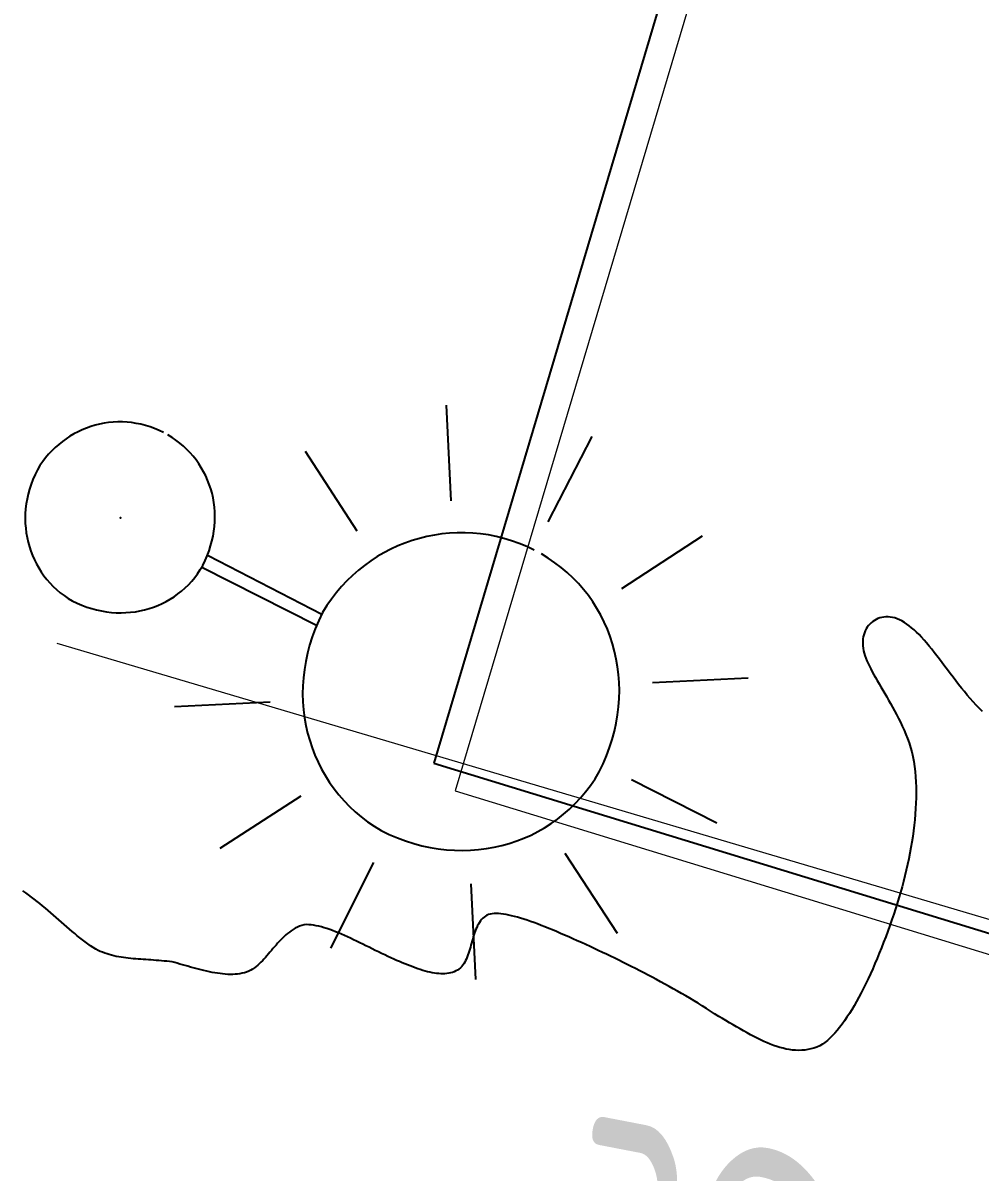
# Model space of a CAD drawing. Header units: metres. Extents: x 3 to 509016, y 4 to 6969473.
# Drawn here: x 507939.446 to 507941.036, y 6967147.107 to 6967149.015 of the extents above; entities that cross this region are included whole.
import ezdxf

# ---------------------------------------------------------------- set-up
doc = ezdxf.new("R2010")
doc.units = ezdxf.units.M
for name, color, linetype, lineweight in [('E_UG_LINES', 252, 'EXISTING_ELECTRICITY_UG', 0), ('RW_FEAT', 252, 'Continuous', 0), ('STR_SURFACES', 252, 'Continuous', 0)]:
    doc.layers.add(name, color=color, linetype=linetype, lineweight=lineweight)
for name, color, linetype in [('mga2020STR_POLES', 252, 'Continuous'), ('mga2020STR_SURFACES', 252, 'Continuous'), ('mga2020VEG_TREE', 252, 'Continuous'), ('XREF', 7, 'Continuous')]:
    doc.layers.add(name, color=color, linetype=linetype)
doc.styles.get("Standard").update_dxf_attribs({"font": 'ARIALN.TTF'})
doc.styles.add('Style-INTL_ISO_EQUAL', font='ISOCP.shx')
doc.linetypes.add('EXISTING_ELECTRICITY_UG', pattern='A,2,-2,2,-2,2,-2,["E-UG",Standard,S=2.5,R=0,X=0,Y=-1.25],-9.15,2,-2,2,-2', length=29.15)

# ---------------------------------------------------------------- blocks, each defined once
blk = doc.blocks.new('BAC S ELPS')
for p, q in [((14.8872, 0.7761), (14.6755, 5.08)), ((-1.1388, 4.1732), (-1.3362, 4.1143)), ((-0.9387, 4.2227), (-1.1388, 4.1732)), ((-0.7364, 4.2624), (-0.9387, 4.2227)), ((-0.5322, 4.2924), (-0.7364, 4.2624)), ((-0.3263, 4.3125), (-0.5322, 4.2924)), ((-0.1193, 4.3226), (-0.3263, 4.3125)), ((0.0887, 4.3225), (-0.1193, 4.3226)), ((0.2971, 4.3122), (0.0887, 4.3225)), ((0.5057, 4.2915), (0.2971, 4.3122)), ((0.7141, 4.2602), (0.5057, 4.2915)), ((0.9219, 4.2184), (0.7141, 4.2602)), ((1.1288, 4.1658), (0.9219, 4.2184)), ((1.3344, 4.1023), (1.1288, 4.1658)), ((-2.2711, 3.681), (-2.4452, 3.5674)), ((-2.0922, 3.7857), (-2.2711, 3.681)), ((-1.909, 3.8815), (-2.0922, 3.7857)), ((-1.7216, 3.9683), (-1.909, 3.8815)), ((-1.5306, 4.046), (-1.7216, 3.9683)), ((-1.3362, 4.1143), (-1.5306, 4.046)), ((1.5385, 4.0278), (1.3344, 4.1023)), ((1.7405, 3.9422), (1.5385, 4.0278)), ((1.9403, 3.8453), (1.7405, 3.9422)), ((2.3221, 3.6233), (2.1349, 3.7385)), ((19.2616, -0.1764), (21.2372, 3.6689)), ((-2.9352, 3.1753), (-3.0867, 3.0279)), ((-2.7776, 3.3145), (-2.9352, 3.1753)), ((-2.6141, 3.4452), (-2.7776, 3.3145)), ((-2.4452, 3.5674), (-2.6141, 3.4452)), ((2.5014, 3.5001), (2.3221, 3.6233)), ((2.673, 3.3692), (2.5014, 3.5001)), ((2.8365, 3.2308), (2.673, 3.3692)), ((2.9918, 3.0854), (2.8365, 3.2308)), ((-3.3695, 2.7085), (-3.5003, 2.5369)), ((-3.2316, 2.8722), (-3.3695, 2.7085)), ((-3.0867, 3.0279), (-3.2316, 2.8722)), ((3.1389, 2.9332), (2.9918, 3.0854)), ((3.2775, 2.7745), (3.1389, 2.9332)), ((3.4076, 2.6097), (3.2775, 2.7745)), ((3.5289, 2.4391), (3.4076, 2.6097)), ((10.6539, -0.5997), (8.3255, 2.9986)), ((-3.7385, 2.1703), (-3.8451, 1.9528)), ((-3.6234, 2.3574), (-3.7385, 2.1703)), ((-3.5003, 2.5369), (-3.6234, 2.3574)), ((3.6414, 2.2631), (3.5289, 2.4391)), ((3.7449, 2.0818), (3.6414, 2.2631)), ((3.8393, 1.8957), (3.7449, 2.0818)), ((-3.9398, 1.7338), (-4.0228, 1.5138)), ((-3.8451, 1.9528), (-3.9398, 1.7338)), ((3.9243, 1.7051), (3.8393, 1.8957)), ((3.9999, 1.5102), (3.9243, 1.7051)), ((-4.1542, 1.0718), (-4.2029, 0.8506)), ((-4.0942, 1.293), (-4.1542, 1.0718)), ((-4.0228, 1.5138), (-4.0942, 1.293)), ((4.066, 1.3115), (3.9999, 1.5102)), ((4.1224, 1.1091), (4.066, 1.3115)), ((4.1689, 0.9035), (4.1224, 1.1091)), ((-4.2405, 0.6295), (-4.2671, 0.409)), ((-4.2029, 0.8506), (-4.2405, 0.6295)), ((4.2054, 0.695), (4.1689, 0.9035)), ((4.2318, 0.4839), (4.2054, 0.695)), ((-4.2829, 0.1895), (-4.2879, -0.0288)), ((-4.2671, 0.409), (-4.2829, 0.1895)), ((4.2479, 0.2704), (4.2318, 0.4839)), ((4.2536, 0.055), (4.2479, 0.2704)), ((4.2487, -0.1621), (4.2536, 0.055)), ((-4.2879, -0.0288), (-4.2823, -0.2456)), ((-4.2823, -0.2456), (-4.2663, -0.4604)), ((-4.2663, -0.4604), (-4.2401, -0.6731)), ((4.2067, -0.6), (4.2331, -0.3805)), ((4.2331, -0.3805), (4.2487, -0.1621)), ((-4.2401, -0.6731), (-4.2036, -0.8831)), ((-4.2036, -0.8831), (-4.1572, -1.0902)), ((4.1208, -1.0407), (4.1693, -0.8201)), ((4.1693, -0.8201), (4.2067, -0.6)), ((13.1277, -1.0186), (12.8021, -1.133)), ((13.4584, -0.9198), (13.1277, -1.0186)), ((13.7936, -0.8368), (13.4584, -0.9198)), ((14.1326, -0.7698), (13.7936, -0.8368)), ((14.475, -0.719), (14.1326, -0.7698)), ((14.82, -0.6846), (14.475, -0.719)), ((15.1672, -0.6668), (14.82, -0.6846)), ((15.5159, -0.6658), (15.1672, -0.6668)), ((15.8656, -0.6818), (15.5159, -0.6658)), ((16.2156, -0.7151), (15.8656, -0.6818)), ((16.5655, -0.7657), (16.2156, -0.7151)), ((16.9144, -0.834), (16.5655, -0.7657)), ((17.262, -0.92), (16.9144, -0.834)), ((17.6076, -1.0241), (17.262, -0.92)), ((17.9507, -1.1464), (17.6076, -1.0241)), ((22.5778, -3.175), (26.2114, -0.8114)), ((-4.1572, -1.0902), (-4.1009, -1.2941)), ((-4.1009, -1.2941), (-4.0349, -1.4945)), ((-4.0349, -1.4945), (-3.9594, -1.6909)), ((3.907, -1.7014), (3.9898, -1.4817)), ((3.9898, -1.4817), (4.061, -1.2613)), ((4.061, -1.2613), (4.1208, -1.0407)), ((12.1684, -1.4079), (11.8615, -1.568)), ((12.4821, -1.2629), (12.1684, -1.4079)), ((12.8021, -1.133), (12.4821, -1.2629)), ((18.2905, -1.2871), (17.9507, -1.1464)), ((18.6266, -1.4464), (18.2905, -1.2871)), ((-3.9594, -1.6909), (-3.8744, -1.8831)), ((-3.8744, -1.8831), (-3.7801, -2.0707)), ((-3.7801, -2.0707), (-3.6766, -2.2535)), ((3.7063, -2.138), (3.8126, -1.9204)), ((3.8126, -1.9204), (3.907, -1.7014)), ((3.9511, -1.6933), (9.0664, -4.3391)), ((11.2705, -1.9323), (10.9877, -2.1361)), ((11.562, -1.7428), (11.2705, -1.9323)), ((11.8615, -1.568), (11.562, -1.7428)), ((19.2626, -1.8127), (18.951, -1.6224)), ((19.5611, -2.0169), (19.2626, -1.8127)), ((19.8463, -2.2342), (19.5611, -2.0169)), ((-3.6766, -2.2535), (-3.5642, -2.431)), ((-3.5642, -2.431), (-3.4429, -2.6029)), ((3.344, -2.6831), (3.4729, -2.5096)), ((3.4729, -2.5096), (3.5938, -2.3279)), ((3.5938, -2.3279), (3.7063, -2.138)), ((3.6689, -2.2225), (8.8194, -4.833)), ((10.45, -2.5863), (10.1964, -2.8322)), ((10.7139, -2.3542), (10.45, -2.5863)), ((10.9877, -2.1361), (10.7139, -2.3542)), ((20.1181, -2.4642), (19.8463, -2.2342)), ((20.3762, -2.7063), (20.1181, -2.4642)), ((-3.4429, -2.6029), (-3.3128, -2.769)), ((-3.3128, -2.769), (-3.1742, -2.9288)), ((-3.1742, -2.9288), (-3.0271, -3.0821)), ((-3.0271, -3.0821), (-2.8718, -3.2284)), ((2.912, -3.1534), (3.0632, -3.0051)), ((3.0632, -3.0051), (3.2073, -2.8484)), ((3.2073, -2.8484), (3.344, -2.6831)), ((9.9538, -3.0916), (9.7227, -3.3645)), ((10.1964, -2.8322), (9.9538, -3.0916)), ((20.6203, -2.96), (20.3762, -2.7063)), ((20.8503, -3.2247), (20.6203, -2.96)), ((-2.8718, -3.2284), (-2.7083, -3.3676)), ((-2.7083, -3.3676), (-2.5368, -3.4992)), ((-2.5368, -3.4992), (-2.3574, -3.6229)), ((-2.3574, -3.6229), (-2.1703, -3.7383)), ((2.2435, -3.6584), (2.4195, -3.5455)), ((2.4195, -3.5455), (2.5898, -3.4237)), ((2.5898, -3.4237), (2.7541, -3.2929)), ((2.7541, -3.2929), (2.912, -3.1534)), ((9.7227, -3.3645), (9.5037, -3.6506)), ((21.0659, -3.4998), (20.8503, -3.2247)), ((21.2669, -3.7848), (21.0659, -3.4998)), ((-2.1703, -3.7383), (-1.9528, -3.8418)), ((-1.9528, -3.8418), (-1.7338, -3.9338)), ((-1.7338, -3.9338), (-1.5138, -4.0145)), ((-1.5138, -4.0145), (-1.2931, -4.0839)), ((-1.2931, -4.0839), (-1.072, -4.1422)), ((-1.072, -4.1422), (-0.8508, -4.1895)), ((0.8802, -4.186), (1.0866, -4.1395)), ((1.0866, -4.1395), (1.2897, -4.0832)), ((1.2897, -4.0832), (1.4892, -4.0172)), ((1.4892, -4.0172), (1.6846, -3.9416)), ((1.6846, -3.9416), (1.8757, -3.8565)), ((1.8757, -3.8565), (2.0621, -3.7621)), ((2.0621, -3.7621), (2.2435, -3.6584)), ((9.2974, -3.9497), (9.1044, -4.2616)), ((9.5037, -3.6506), (9.2974, -3.9497)), ((21.4531, -4.0792), (21.2669, -3.7848)), ((21.6243, -4.3824), (21.4531, -4.0792)), ((-0.8508, -4.1895), (-0.6299, -4.2259)), ((-0.6299, -4.2259), (-0.4096, -4.2516)), ((-0.4096, -4.2516), (-0.1903, -4.2666)), ((-0.1903, -4.2666), (0.0278, -4.2711)), ((0.0278, -4.2711), (0.2442, -4.2651)), ((0.2442, -4.2651), (0.4586, -4.2489)), ((0.4586, -4.2489), (0.6707, -4.2225)), ((0.6707, -4.2225), (0.8802, -4.186)), ((8.9288, -4.6241), (8.7729, -4.9889)), ((9.1044, -4.2616), (8.9288, -4.6241)), ((21.7803, -4.6937), (21.6243, -4.3824)), ((8.7729, -4.9889), (8.6363, -5.3554)), ((21.9208, -5.0128), (21.7803, -4.6937)), ((22.0456, -5.339), (21.9208, -5.0128)), ((8.6363, -5.3554), (8.5189, -5.7231)), ((22.1545, -5.6717), (22.0456, -5.339)), ((22.2473, -6.0105), (22.1545, -5.6717)), ((8.4204, -6.0915), (8.3407, -6.4599)), ((8.5189, -5.7231), (8.4204, -6.0915)), ((22.3237, -6.3547), (22.2473, -6.0105)), ((8.3407, -6.4599), (8.2794, -6.8278)), ((22.3836, -6.7039), (22.3237, -6.3547)), ((22.4267, -7.0574), (22.3836, -6.7039)), ((8.2363, -7.1948), (8.2112, -7.5601)), ((8.2794, -6.8278), (8.2363, -7.1948)), ((22.4528, -7.4147), (22.4267, -7.0574)), ((23.9536, -7.4083), (28.2575, -7.1966)), ((8.2112, -7.5601), (8.2039, -7.9234)), ((22.4617, -7.7752), (22.4528, -7.4147)), ((8.2039, -7.9234), (8.2141, -8.2839)), ((8.2141, -8.2839), (8.2416, -8.6412)), ((22.4269, -8.5038), (22.4531, -8.1384)), ((22.4531, -8.1384), (22.4617, -7.7752)), ((6.738, -8.2902), (2.4341, -8.5019)), ((8.2416, -8.6412), (8.2862, -8.9947)), ((22.3828, -8.8707), (22.4269, -8.5038)), ((8.2862, -8.9947), (8.3476, -9.3438)), ((22.2401, -9.6071), (22.3206, -9.2387)), ((22.3206, -9.2387), (22.3828, -8.8707)), ((8.3476, -9.3438), (8.4255, -9.688)), ((8.4255, -9.688), (8.5199, -10.0268)), ((22.141, -9.9754), (22.2401, -9.6071)), ((8.5199, -10.0268), (8.6304, -10.3596)), ((21.8864, -10.7097), (22.0232, -10.3432)), ((22.0232, -10.3432), (22.141, -9.9754)), ((8.6304, -10.3596), (8.7568, -10.6857)), ((8.7568, -10.6857), (8.8988, -11.0048)), ((21.7305, -11.0745), (21.8864, -10.7097)), ((8.8988, -11.0048), (9.0563, -11.3162)), ((9.0563, -11.3162), (9.229, -11.6193)), ((21.5551, -11.437), (21.7305, -11.0745)), ((9.229, -11.6193), (9.4166, -11.9137)), ((21.1606, -12.0478), (21.3647, -11.7488)), ((21.3647, -11.7488), (21.5551, -11.437)), ((23.0011, -11.7827), (26.8464, -13.723)), ((9.4166, -11.9137), (9.619, -12.1987)), ((9.619, -12.1987), (9.8359, -12.4739)), ((20.7132, -12.6062), (20.9433, -12.3337)), ((20.9433, -12.3337), (21.1606, -12.0478)), ((8.1139, -12.5236), (4.4803, -14.8872)), ((9.8359, -12.4739), (10.0671, -12.7385)), ((10.0671, -12.7385), (10.3122, -12.9922)), ((20.2174, -13.1104), (20.4711, -12.8652)), ((20.4711, -12.8652), (20.7132, -12.6062)), ((10.3122, -12.9922), (10.5712, -13.2343)), ((10.5712, -13.2343), (10.8438, -13.4644)), ((19.6776, -13.5585), (19.9528, -13.3416)), ((19.9528, -13.3416), (20.2174, -13.1104)), ((10.8438, -13.4644), (11.1296, -13.6817)), ((11.1296, -13.6817), (11.4286, -13.8858)), ((11.4286, -13.8858), (11.7405, -14.0762)), ((18.7951, -14.1213), (19.0982, -13.9486)), ((19.0982, -13.9486), (19.3926, -13.7609)), ((19.3926, -13.7609), (19.6776, -13.5585)), ((11.7405, -14.0762), (12.103, -14.2515)), ((12.103, -14.2515), (12.4678, -14.4071)), ((12.4678, -14.4071), (12.8343, -14.5434)), ((17.8385, -14.5474), (18.1646, -14.4209)), ((18.1646, -14.4209), (18.4837, -14.2788)), ((18.4837, -14.2788), (18.7951, -14.1213)), ((12.8343, -14.5434), (13.202, -14.6606)), ((13.202, -14.6606), (13.5704, -14.7589)), ((13.5704, -14.7589), (13.9388, -14.8384)), ((13.9388, -14.8384), (14.3068, -14.8996)), ((14.3068, -14.8996), (14.6737, -14.9425)), ((14.6737, -14.9425), (15.039, -14.9674)), ((15.039, -14.9674), (15.4023, -14.9746)), ((15.4023, -14.9746), (15.7628, -14.9642)), ((15.7628, -14.9642), (16.1201, -14.9366)), ((16.1201, -14.9366), (16.4736, -14.8919)), ((16.4736, -14.8919), (16.8227, -14.8304)), ((16.8227, -14.8304), (17.1669, -14.7524)), ((17.1669, -14.7524), (17.5057, -14.6579)), ((17.5057, -14.6579), (17.8385, -14.5474)), ((11.3947, -15.5222), (9.4544, -19.3675)), ((20.0025, -15.0989), (22.3661, -18.6972)), ((15.7691, -16.4747), (15.9808, -20.7786))]:
    blk.add_line(p, q)
blk = doc.blocks.new('BAC V TREE')
for p, q in [((4.6578, -11.173), (4.636, -11.1767)), ((4.6803, -11.1711), (4.6578, -11.173)), ((4.7034, -11.1712), (4.6803, -11.1711)), ((4.7271, -11.1731), (4.7034, -11.1712)), ((4.7513, -11.1772), (4.7271, -11.1731)), ((4.4807, -11.2818), (4.4693, -11.3002)), ((4.4935, -11.2646), (4.4807, -11.2818)), ((4.5075, -11.2486), (4.4935, -11.2646)), ((4.5228, -11.2339), (4.5075, -11.2486)), ((4.5392, -11.2206), (4.5228, -11.2339)), ((4.5567, -11.2087), (4.5392, -11.2206)), ((4.5751, -11.1983), (4.5567, -11.2087)), ((4.5946, -11.1894), (4.5751, -11.1983)), ((4.6148, -11.1822), (4.5946, -11.1894)), ((4.636, -11.1767), (4.6148, -11.1822)), ((4.7758, -11.1833), (4.7513, -11.1772)), ((4.8008, -11.1917), (4.7758, -11.1833)), ((4.8259, -11.2022), (4.8008, -11.1917)), ((4.8514, -11.2151), (4.8259, -11.2022)), ((4.8769, -11.2304), (4.8514, -11.2151)), ((4.9025, -11.2481), (4.8769, -11.2304)), ((4.9282, -11.2683), (4.9025, -11.2481)), ((4.9547, -11.2884), (4.9282, -11.2683)), ((4.9812, -11.3107), (4.9547, -11.2884)), ((4.4345, -11.4071), (4.4325, -11.431)), ((4.4382, -11.3839), (4.4345, -11.4071)), ((4.4437, -11.3616), (4.4382, -11.3839)), ((4.4507, -11.3401), (4.4437, -11.3616)), ((4.4593, -11.3196), (4.4507, -11.3401)), ((4.4693, -11.3002), (4.4593, -11.3196)), ((5.0078, -11.3351), (4.9812, -11.3107)), ((5.0344, -11.3614), (5.0078, -11.3351)), ((5.0612, -11.3894), (5.0344, -11.3614)), ((5.088, -11.4192), (5.0612, -11.3894)), ((4.4325, -11.431), (4.4323, -11.4556)), ((4.4323, -11.4556), (4.4339, -11.4808)), ((4.4339, -11.4808), (4.4375, -11.5065)), ((4.4375, -11.5065), (4.4422, -11.5324)), ((4.4422, -11.5324), (4.4487, -11.5587)), ((5.115, -11.4504), (5.088, -11.4192)), ((5.1422, -11.4831), (5.115, -11.4504)), ((5.1695, -11.5169), (5.1422, -11.4831)), ((5.197, -11.5519), (5.1695, -11.5169)), ((4.4487, -11.5587), (4.4568, -11.5855)), ((4.4568, -11.5855), (4.4664, -11.6129)), ((4.4664, -11.6129), (4.4775, -11.6408)), ((4.4775, -11.6408), (4.49, -11.6692)), ((5.2247, -11.5878), (5.197, -11.5519)), ((5.2526, -11.6246), (5.2247, -11.5878)), ((5.2808, -11.662), (5.2526, -11.6246)), ((5.3093, -11.7), (5.2808, -11.662)), ((4.49, -11.6692), (4.5036, -11.6982)), ((4.5036, -11.6982), (4.5185, -11.7279)), ((4.5185, -11.7279), (4.5344, -11.7581)), ((4.5344, -11.7581), (4.5512, -11.7889)), ((5.338, -11.7384), (5.3093, -11.7)), ((5.3671, -11.7771), (5.338, -11.7384)), ((5.3965, -11.8159), (5.3671, -11.7771)), ((4.5512, -11.7889), (4.569, -11.8204)), ((4.569, -11.8204), (4.5875, -11.8525)), ((4.5875, -11.8525), (4.6067, -11.8854)), ((4.6067, -11.8854), (4.6264, -11.9189)), ((5.4262, -11.8547), (5.3965, -11.8159)), ((5.4562, -11.8933), (5.4262, -11.8547)), ((5.4867, -11.9317), (5.4562, -11.8933)), ((4.6264, -11.9189), (4.6467, -11.9531)), ((4.6467, -11.9531), (4.6673, -11.9881)), ((4.6673, -11.9881), (4.6882, -12.0238)), ((4.6882, -12.0238), (4.7094, -12.0603)), ((5.5175, -11.9696), (5.4867, -11.9317)), ((5.5488, -12.007), (5.5175, -11.9696)), ((5.5805, -12.0438), (5.5488, -12.007)), ((4.7094, -12.0603), (4.7306, -12.0976)), ((4.7306, -12.0976), (4.7518, -12.1357)), ((4.7518, -12.1357), (4.773, -12.1746)), ((5.6127, -12.0796), (5.5805, -12.0438)), ((5.6453, -12.1145), (5.6127, -12.0796)), ((5.6785, -12.1483), (5.6453, -12.1145)), ((5.7121, -12.1809), (5.6785, -12.1483)), ((4.773, -12.1746), (4.794, -12.2143)), ((4.794, -12.2143), (4.8146, -12.2549)), ((4.8146, -12.2549), (4.8349, -12.2963)), ((4.8349, -12.2963), (4.8548, -12.3387)), ((4.8548, -12.3387), (4.874, -12.382)), ((4.874, -12.382), (4.8926, -12.4262)), ((4.8926, -12.4262), (4.9105, -12.4713)), ((4.9105, -12.4713), (4.9274, -12.5174)), ((4.9274, -12.5174), (4.9435, -12.5645)), ((4.9435, -12.5645), (4.9584, -12.6126)), ((4.9584, -12.6126), (4.9689, -12.6639)), ((4.9689, -12.6639), (4.9779, -12.7162)), ((4.9779, -12.7162), (4.9854, -12.7693)), ((4.9854, -12.7693), (4.9915, -12.8233)), ((4.9915, -12.8233), (4.9962, -12.878)), ((4.9962, -12.878), (4.9995, -12.9334)), ((4.9995, -12.9334), (5.0015, -12.9894)), ((5.0015, -12.9894), (5.0023, -13.0461)), ((5.0018, -13.1033), (5, -13.161)), ((5.0023, -13.0461), (5.0018, -13.1033)), ((4.9971, -13.2192), (4.9931, -13.2778)), ((5, -13.161), (4.9971, -13.2192)), ((4.9879, -13.3368), (4.9817, -13.3961)), ((4.9931, -13.2778), (4.9879, -13.3368)), ((4.9744, -13.4557), (4.9661, -13.5154)), ((4.9817, -13.3961), (4.9744, -13.4557)), ((4.9569, -13.5753), (4.9467, -13.6354)), ((4.9661, -13.5154), (4.9569, -13.5753)), ((4.9356, -13.6955), (4.9237, -13.7556)), ((4.9467, -13.6354), (4.9356, -13.6955)), ((4.9109, -13.8157), (4.8973, -13.8758)), ((4.9237, -13.7556), (4.9109, -13.8157)), ((4.8679, -13.9954), (4.8521, -14.0549)), ((4.883, -13.9357), (4.8679, -13.9954)), ((4.8973, -13.8758), (4.883, -13.9357)), ((-4.5022, -14.1178), (-4.5333, -14.0965)), ((-4.4715, -14.1397), (-4.5022, -14.1178)), ((4.8357, -14.1141), (4.8187, -14.173)), ((4.8521, -14.0549), (4.8357, -14.1141)), ((-4.441, -14.1623), (-4.4715, -14.1397)), ((-4.4108, -14.1853), (-4.441, -14.1623)), ((-4.3809, -14.2089), (-4.4108, -14.1853)), ((-4.3512, -14.2328), (-4.3809, -14.2089)), ((-4.3218, -14.2571), (-4.3512, -14.2328)), ((4.801, -14.2315), (4.7828, -14.2896)), ((4.8187, -14.173), (4.801, -14.2315)), ((-4.2925, -14.2817), (-4.3218, -14.2571)), ((-4.2635, -14.3065), (-4.2925, -14.2817)), ((-4.2346, -14.3315), (-4.2635, -14.3065)), ((-4.2059, -14.3566), (-4.2346, -14.3315)), ((-4.1773, -14.3817), (-4.2059, -14.3566)), ((0.4212, -14.3571), (0.405, -14.3665)), ((0.4387, -14.3491), (0.4212, -14.3571)), ((0.4574, -14.3446), (0.4387, -14.3491)), ((0.4774, -14.3415), (0.4574, -14.3446)), ((0.4988, -14.3397), (0.4774, -14.3415)), ((0.5216, -14.3393), (0.4988, -14.3397)), ((0.5456, -14.3401), (0.5216, -14.3393)), ((0.5709, -14.3421), (0.5456, -14.3401)), ((0.5974, -14.3454), (0.5709, -14.3421)), ((0.6251, -14.3498), (0.5974, -14.3454)), ((0.654, -14.3553), (0.6251, -14.3498)), ((0.684, -14.362), (0.654, -14.3553)), ((0.7152, -14.3697), (0.684, -14.362)), ((4.7641, -14.3472), (4.745, -14.4043)), ((4.7828, -14.2896), (4.7641, -14.3472)), ((-4.1488, -14.4068), (-4.1773, -14.3817)), ((-4.1204, -14.4318), (-4.1488, -14.4068)), ((-4.0922, -14.4566), (-4.1204, -14.4318)), ((-4.0639, -14.4813), (-4.0922, -14.4566)), ((-4.0358, -14.5056), (-4.0639, -14.4813)), ((-1.6025, -14.4849), (-1.6248, -14.4963)), ((-1.5794, -14.4748), (-1.6025, -14.4849)), ((-1.5554, -14.4659), (-1.5794, -14.4748)), ((-1.5306, -14.4583), (-1.5554, -14.4659)), ((-1.5062, -14.4574), (-1.5306, -14.4583)), ((-1.4811, -14.458), (-1.5062, -14.4574)), ((-1.4552, -14.4601), (-1.4811, -14.458)), ((-1.4287, -14.4635), (-1.4552, -14.4601)), ((-1.4015, -14.4683), (-1.4287, -14.4635)), ((-1.3737, -14.4743), (-1.4015, -14.4683)), ((-1.3453, -14.4814), (-1.3737, -14.4743)), ((-1.3163, -14.4897), (-1.3453, -14.4814)), ((0.3119, -14.4868), (0.3037, -14.5061)), ((0.3206, -14.4683), (0.3119, -14.4868)), ((0.3301, -14.4506), (0.3206, -14.4683)), ((0.3402, -14.4338), (0.3301, -14.4506)), ((0.3512, -14.418), (0.3402, -14.4338)), ((0.3631, -14.4033), (0.3512, -14.418)), ((0.376, -14.3898), (0.3631, -14.4033)), ((0.3899, -14.3775), (0.376, -14.3898)), ((0.405, -14.3665), (0.3899, -14.3775)), ((0.7474, -14.3784), (0.7152, -14.3697)), ((0.7806, -14.3881), (0.7474, -14.3784)), ((0.8149, -14.3988), (0.7806, -14.3881)), ((0.8502, -14.4104), (0.8149, -14.3988)), ((0.8864, -14.4229), (0.8502, -14.4104)), ((0.9235, -14.4362), (0.8864, -14.4229)), ((0.9615, -14.4504), (0.9235, -14.4362)), ((1.0004, -14.4653), (0.9615, -14.4504)), ((1.0401, -14.481), (1.0004, -14.4653)), ((1.0806, -14.4973), (1.0401, -14.481)), ((4.7231, -14.4655), (4.701, -14.5262)), ((4.745, -14.4043), (4.7231, -14.4655)), ((-4.0077, -14.5297), (-4.0358, -14.5056)), ((-3.9796, -14.5533), (-4.0077, -14.5297)), ((-3.9515, -14.5765), (-3.9796, -14.5533)), ((-3.9234, -14.5991), (-3.9515, -14.5765)), ((-3.8952, -14.6212), (-3.9234, -14.5991)), ((-1.7621, -14.6018), (-1.7797, -14.6196)), ((-1.7442, -14.5845), (-1.7621, -14.6018)), ((-1.7257, -14.5678), (-1.7442, -14.5845)), ((-1.7068, -14.5518), (-1.7257, -14.5678)), ((-1.6873, -14.5366), (-1.7068, -14.5518)), ((-1.6671, -14.5222), (-1.6873, -14.5366)), ((-1.6463, -14.5087), (-1.6671, -14.5222)), ((-1.6248, -14.4963), (-1.6463, -14.5087)), ((-1.2868, -14.499), (-1.3163, -14.4897)), ((-1.2568, -14.5093), (-1.2868, -14.499)), ((-1.2264, -14.5204), (-1.2568, -14.5093)), ((-1.1955, -14.5324), (-1.2264, -14.5204)), ((-1.1642, -14.5452), (-1.1955, -14.5324)), ((-1.1326, -14.5586), (-1.1642, -14.5452)), ((-1.1006, -14.5727), (-1.1326, -14.5586)), ((-1.0684, -14.5873), (-1.1006, -14.5727)), ((-1.0358, -14.6025), (-1.0684, -14.5873)), ((-1.0031, -14.618), (-1.0358, -14.6025)), ((0.2693, -14.61), (0.2631, -14.6317)), ((0.2755, -14.5885), (0.2693, -14.61)), ((0.2821, -14.5672), (0.2755, -14.5885)), ((0.2889, -14.5464), (0.2821, -14.5672)), ((0.2961, -14.5259), (0.2889, -14.5464)), ((0.3037, -14.5061), (0.2961, -14.5259)), ((1.1219, -14.5144), (1.0806, -14.4973)), ((1.1639, -14.5321), (1.1219, -14.5144)), ((1.2066, -14.5504), (1.1639, -14.5321)), ((1.25, -14.5692), (1.2066, -14.5504)), ((1.2941, -14.5886), (1.25, -14.5692)), ((1.3387, -14.6085), (1.2941, -14.5886)), ((1.384, -14.6289), (1.3387, -14.6085)), ((4.6786, -14.5862), (4.6559, -14.6454)), ((4.701, -14.5262), (4.6786, -14.5862)), ((-3.867, -14.6426), (-3.8952, -14.6212)), ((-3.8387, -14.6633), (-3.867, -14.6426)), ((-3.8104, -14.6832), (-3.8387, -14.6633)), ((-3.7819, -14.7023), (-3.8104, -14.6832)), ((-3.7534, -14.7205), (-3.7819, -14.7023)), ((-3.7299, -14.7322), (-3.7534, -14.7205)), ((-3.7062, -14.743), (-3.7299, -14.7322)), ((-1.8789, -14.7325), (-1.8949, -14.7515)), ((-1.8628, -14.7133), (-1.8789, -14.7325)), ((-1.8466, -14.6942), (-1.8628, -14.7133)), ((-1.8303, -14.6752), (-1.8466, -14.6942)), ((-1.8137, -14.6564), (-1.8303, -14.6752)), ((-1.7968, -14.6378), (-1.8137, -14.6564)), ((-1.7797, -14.6196), (-1.7968, -14.6378)), ((-0.9702, -14.6339), (-1.0031, -14.618)), ((-0.9371, -14.65), (-0.9702, -14.6339)), ((-0.9038, -14.6664), (-0.9371, -14.65)), ((-0.8705, -14.6829), (-0.9038, -14.6664)), ((-0.8371, -14.6995), (-0.8705, -14.6829)), ((-0.8037, -14.7161), (-0.8371, -14.6995)), ((-0.7703, -14.7327), (-0.8037, -14.7161)), ((-0.737, -14.7491), (-0.7703, -14.7327)), ((0.2387, -14.7187), (0.2322, -14.74)), ((0.2449, -14.6971), (0.2387, -14.7187)), ((0.251, -14.6754), (0.2449, -14.6971)), ((0.2571, -14.6535), (0.251, -14.6754)), ((0.2631, -14.6317), (0.2571, -14.6535)), ((1.4298, -14.6497), (1.384, -14.6289)), ((1.4761, -14.6709), (1.4298, -14.6497)), ((1.5229, -14.6924), (1.4761, -14.6709)), ((1.5662, -14.7126), (1.5229, -14.6924)), ((1.6096, -14.733), (1.5662, -14.7126)), ((1.6533, -14.7536), (1.6096, -14.733)), ((4.633, -14.7039), (4.6098, -14.7616)), ((4.6559, -14.6454), (4.633, -14.7039)), ((-3.6824, -14.7529), (-3.7062, -14.743)), ((-3.6583, -14.762), (-3.6824, -14.7529)), ((-3.634, -14.7702), (-3.6583, -14.762)), ((-3.6096, -14.7777), (-3.634, -14.7702)), ((-3.5849, -14.7845), (-3.6096, -14.7777)), ((-3.5601, -14.7906), (-3.5849, -14.7845)), ((-3.535, -14.7961), (-3.5601, -14.7906)), ((-3.5098, -14.8011), (-3.535, -14.7961)), ((-3.4844, -14.8055), (-3.5098, -14.8011)), ((-3.4588, -14.8094), (-3.4844, -14.8055)), ((-3.433, -14.8129), (-3.4588, -14.8094)), ((-3.407, -14.8161), (-3.433, -14.8129)), ((-3.3808, -14.8189), (-3.407, -14.8161)), ((-3.3545, -14.8214), (-3.3808, -14.8189)), ((-3.3279, -14.8236), (-3.3545, -14.8214)), ((-3.3012, -14.8257), (-3.3279, -14.8236)), ((-3.2744, -14.8276), (-3.3012, -14.8257)), ((-3.2473, -14.8294), (-3.2744, -14.8276)), ((-3.2201, -14.8312), (-3.2473, -14.8294)), ((-3.1927, -14.8329), (-3.2201, -14.8312)), ((-3.1651, -14.8347), (-3.1927, -14.8329)), ((-3.1373, -14.8365), (-3.1651, -14.8347)), ((-3.1094, -14.8385), (-3.1373, -14.8365)), ((-3.0814, -14.8407), (-3.1094, -14.8385)), ((-3.0531, -14.843), (-3.0814, -14.8407)), ((-3.0247, -14.8457), (-3.0531, -14.843)), ((-2.9962, -14.8486), (-3.0247, -14.8457)), ((-2.9674, -14.852), (-2.9962, -14.8486)), ((-2.9386, -14.8557), (-2.9674, -14.852)), ((-2.9115, -14.8629), (-2.9386, -14.8557)), ((-1.9754, -14.8428), (-1.992, -14.8596)), ((-1.9591, -14.8253), (-1.9754, -14.8428)), ((-1.9429, -14.8074), (-1.9591, -14.8253)), ((-1.9268, -14.7891), (-1.9429, -14.8074)), ((-1.9108, -14.7704), (-1.9268, -14.7891)), ((-1.8949, -14.7515), (-1.9108, -14.7704)), ((-0.7037, -14.7653), (-0.737, -14.7491)), ((-0.6705, -14.7812), (-0.7037, -14.7653)), ((-0.6375, -14.7968), (-0.6705, -14.7812)), ((-0.6046, -14.812), (-0.6375, -14.7968)), ((-0.572, -14.8267), (-0.6046, -14.812)), ((-0.5425, -14.8396), (-0.572, -14.8267)), ((-0.5133, -14.8522), (-0.5425, -14.8396)), ((-0.4844, -14.8644), (-0.5133, -14.8522)), ((0.194, -14.8396), (0.1847, -14.8575)), ((0.2027, -14.821), (0.194, -14.8396)), ((0.2107, -14.8016), (0.2027, -14.821)), ((0.2183, -14.7815), (0.2107, -14.8016)), ((0.2254, -14.761), (0.2183, -14.7815)), ((0.2322, -14.74), (0.2254, -14.761)), ((1.6971, -14.7744), (1.6533, -14.7536)), ((1.741, -14.7954), (1.6971, -14.7744)), ((1.7851, -14.8167), (1.741, -14.7954)), ((1.8293, -14.8382), (1.7851, -14.8167)), ((1.8736, -14.86), (1.8293, -14.8382)), ((4.5864, -14.8183), (4.5627, -14.8741)), ((4.6098, -14.7616), (4.5864, -14.8183)), ((-2.8841, -14.8703), (-2.9115, -14.8629)), ((-2.8565, -14.878), (-2.8841, -14.8703)), ((-2.8285, -14.8859), (-2.8565, -14.878)), ((-2.8003, -14.8938), (-2.8285, -14.8859)), ((-2.7719, -14.9019), (-2.8003, -14.8938)), ((-2.7433, -14.9099), (-2.7719, -14.9019)), ((-2.7146, -14.9179), (-2.7433, -14.9099)), ((-2.6858, -14.9257), (-2.7146, -14.9179)), ((-2.657, -14.9333), (-2.6858, -14.9257)), ((-2.6281, -14.9407), (-2.657, -14.9333)), ((-2.5992, -14.9478), (-2.6281, -14.9407)), ((-2.5704, -14.9545), (-2.5992, -14.9478)), ((-2.5416, -14.9608), (-2.5704, -14.9545)), ((-2.513, -14.9666), (-2.5416, -14.9608)), ((-2.4845, -14.9719), (-2.513, -14.9666)), ((-2.4562, -14.9765), (-2.4845, -14.9719)), ((-2.4281, -14.9805), (-2.4562, -14.9765)), ((-2.191, -14.9764), (-2.2156, -14.9811)), ((-2.1671, -14.9704), (-2.191, -14.9764)), ((-2.1437, -14.9631), (-2.1671, -14.9704)), ((-2.121, -14.9543), (-2.1437, -14.9631)), ((-2.099, -14.9442), (-2.121, -14.9543)), ((-2.08, -14.9325), (-2.099, -14.9442)), ((-2.0616, -14.9197), (-2.08, -14.9325)), ((-2.0436, -14.906), (-2.0616, -14.9197)), ((-2.0261, -14.8913), (-2.0436, -14.906)), ((-2.0089, -14.8759), (-2.0261, -14.8913)), ((-1.992, -14.8596), (-2.0089, -14.8759)), ((-0.4557, -14.8763), (-0.4844, -14.8644)), ((-0.4274, -14.8878), (-0.4557, -14.8763)), ((-0.3993, -14.8988), (-0.4274, -14.8878)), ((-0.3716, -14.9093), (-0.3993, -14.8988)), ((-0.3442, -14.9193), (-0.3716, -14.9093)), ((-0.3171, -14.9287), (-0.3442, -14.9193)), ((-0.2905, -14.9375), (-0.3171, -14.9287)), ((-0.2642, -14.9456), (-0.2905, -14.9375)), ((-0.2384, -14.953), (-0.2642, -14.9456)), ((-0.2129, -14.9597), (-0.2384, -14.953)), ((-0.188, -14.9656), (-0.2129, -14.9597)), ((-0.1635, -14.9706), (-0.188, -14.9656)), ((-0.1394, -14.9748), (-0.1635, -14.9706)), ((-0.1159, -14.9781), (-0.1394, -14.9748)), ((-0.0929, -14.9804), (-0.1159, -14.9781)), ((-0.0062, -14.9795), (-0.027, -14.9813)), ((0.014, -14.9764), (-0.0062, -14.9795)), ((0.0335, -14.9722), (0.014, -14.9764)), ((0.0525, -14.9667), (0.0335, -14.9722)), ((0.0708, -14.96), (0.0525, -14.9667)), ((0.0884, -14.9519), (0.0708, -14.96)), ((0.1054, -14.9425), (0.0884, -14.9519)), ((0.1216, -14.9317), (0.1054, -14.9425)), ((0.1372, -14.9194), (0.1216, -14.9317)), ((0.1519, -14.9056), (0.1372, -14.9194)), ((0.1637, -14.8906), (0.1519, -14.9056)), ((0.1746, -14.8746), (0.1637, -14.8906)), ((0.1847, -14.8575), (0.1746, -14.8746)), ((1.918, -14.882), (1.8736, -14.86)), ((1.9625, -14.9042), (1.918, -14.882)), ((2.0071, -14.9267), (1.9625, -14.9042)), ((2.0517, -14.9495), (2.0071, -14.9267)), ((2.0964, -14.9725), (2.0517, -14.9495)), ((2.1411, -14.9958), (2.0964, -14.9725)), ((4.5389, -14.9288), (4.5148, -14.9825)), ((4.5627, -14.8741), (4.5389, -14.9288)), ((-2.4003, -14.9838), (-2.4281, -14.9805)), ((-2.3727, -14.9862), (-2.4003, -14.9838)), ((-2.3455, -14.9879), (-2.3727, -14.9862)), ((-2.3187, -14.9886), (-2.3455, -14.9879)), ((-2.2922, -14.9883), (-2.3187, -14.9886)), ((-2.2662, -14.987), (-2.2922, -14.9883)), ((-2.2406, -14.9846), (-2.2662, -14.987)), ((-2.2156, -14.9811), (-2.2406, -14.9846)), ((-0.0704, -14.9818), (-0.0929, -14.9804)), ((-0.0484, -14.9821), (-0.0704, -14.9818)), ((-0.027, -14.9813), (-0.0484, -14.9821)), ((2.1859, -15.0193), (2.1411, -14.9958)), ((2.2306, -15.0432), (2.1859, -15.0193)), ((2.2754, -15.0673), (2.2306, -15.0432)), ((2.3201, -15.0917), (2.2754, -15.0673)), ((2.3648, -15.1164), (2.3201, -15.0917)), ((4.466, -15.0864), (4.4413, -15.1364)), ((4.4905, -15.035), (4.466, -15.0864)), ((4.5148, -14.9825), (4.4905, -15.035)), ((2.4095, -15.1413), (2.3648, -15.1164)), ((2.4541, -15.1666), (2.4095, -15.1413)), ((2.4987, -15.1922), (2.4541, -15.1666)), ((2.5432, -15.218), (2.4987, -15.1922)), ((2.5876, -15.2442), (2.5432, -15.218)), ((4.4164, -15.1851), (4.3914, -15.2325)), ((4.4413, -15.1364), (4.4164, -15.1851)), ((2.6319, -15.2707), (2.5876, -15.2442)), ((2.6761, -15.2975), (2.6319, -15.2707)), ((2.7202, -15.3246), (2.6761, -15.2975)), ((2.7642, -15.3521), (2.7202, -15.3246)), ((4.3409, -15.3228), (4.3154, -15.3656)), ((4.3662, -15.2784), (4.3409, -15.3228)), ((4.3914, -15.2325), (4.3662, -15.2784)), ((2.808, -15.3799), (2.7642, -15.3521)), ((2.8516, -15.408), (2.808, -15.3799)), ((2.8951, -15.4365), (2.8516, -15.408)), ((2.9342, -15.4595), (2.8951, -15.4365)), ((2.9729, -15.4824), (2.9342, -15.4595)), ((4.264, -15.4462), (4.2382, -15.484)), ((4.2898, -15.4068), (4.264, -15.4462)), ((4.3154, -15.3656), (4.2898, -15.4068)), ((3.0112, -15.5051), (2.9729, -15.4824)), ((3.0491, -15.5275), (3.0112, -15.5051)), ((3.0867, -15.5496), (3.0491, -15.5275)), ((3.1239, -15.5712), (3.0867, -15.5496)), ((3.1608, -15.5922), (3.1239, -15.5712)), ((3.1974, -15.6127), (3.1608, -15.5922)), ((4.1601, -15.5861), (4.1339, -15.6162)), ((4.1862, -15.554), (4.1601, -15.5861)), ((4.2123, -15.5199), (4.1862, -15.554)), ((4.2382, -15.484), (4.2123, -15.5199)), ((3.2337, -15.6326), (3.1974, -15.6127)), ((3.2697, -15.6516), (3.2337, -15.6326)), ((3.3054, -15.6699), (3.2697, -15.6516)), ((3.3408, -15.6873), (3.3054, -15.6699)), ((3.3759, -15.7037), (3.3408, -15.6873)), ((3.4108, -15.7191), (3.3759, -15.7037)), ((4.0286, -15.7155), (4.0021, -15.7348)), ((4.055, -15.694), (4.0286, -15.7155)), ((4.0813, -15.6702), (4.055, -15.694)), ((4.1076, -15.6443), (4.0813, -15.6702)), ((4.1339, -15.6162), (4.1076, -15.6443)), ((3.4454, -15.7334), (3.4108, -15.7191)), ((3.4798, -15.7465), (3.4454, -15.7334)), ((3.514, -15.7584), (3.4798, -15.7465)), ((3.548, -15.7689), (3.514, -15.7584)), ((3.5818, -15.7781), (3.548, -15.7689)), ((3.6153, -15.7857), (3.5818, -15.7781)), ((3.6488, -15.7918), (3.6153, -15.7857)), ((3.682, -15.7963), (3.6488, -15.7918)), ((3.7151, -15.7991), (3.682, -15.7963)), ((3.748, -15.8002), (3.7151, -15.7991)), ((3.7809, -15.7994), (3.748, -15.8002)), ((3.8136, -15.7966), (3.7809, -15.7994)), ((3.8462, -15.7919), (3.8136, -15.7966)), ((3.8787, -15.7851), (3.8462, -15.7919)), ((3.9111, -15.7762), (3.8787, -15.7851)), ((3.9434, -15.7651), (3.9111, -15.7762)), ((3.9757, -15.7516), (3.9434, -15.7651)), ((4.0021, -15.7348), (3.9757, -15.7516))]:
    blk.add_line(p, q)
blk = doc.blocks.new('SVW_2')
at = {"layer": 'RW_FEAT'}
for p, q in [((0.7868, 0.4399), (-0.1034, 0.8954)), ((-0.1034, 0.8954), (0.1035, -0.8953)), ((-0.7867, -0.4399), (0.7868, 0.4399)), ((0.1035, -0.8953), (-0.7867, -0.4399))]:
    blk.add_line(p, q, dxfattribs=at)
at = {"layer": 'RW_FEAT', "style": 'Style-INTL_ISO_EQUAL', "width": 0.65}
blk.add_text('SC', height=1, rotation=62.9, dxfattribs=at).set_placement((1.8635, 0.6401))
blk = doc.blocks.new('XE_SURVEY')
at = {"layer": 'E_UG_LINES', "flags": 128}
blk.add_lwpolyline([(507939.5026, 6967147.9861), (507941.5415, 6967147.3817), (507942.7809, 6967147.4735), (507943.1736, 6967148.6407), (507944.8395, 6967151.7582)], dxfattribs=at)
at = {"layer": 'mga2020STR_POLES'}
blk.add_point((507939.608, 6967148.1937, 4.85), dxfattribs=at)
blk.add_point((507939.608, 6967148.1937, 4.85), dxfattribs=at)
at = {"layer": 'mga2020STR_SURFACES'}
blk.add_polyline3d([(507940.1281, 6967147.7867, 4.7947), (507941.516, 6967147.3615, 4.7638), (507942.8552, 6967151.9965, 4.7551), (507943.9279, 6967155.6575, 4.7285), (507942.553, 6967156.1035, 4.7977), (507941.6606, 6967152.9382, 4.7705), (507940.1281, 6967147.7867, 4.7947)], dxfattribs=at)
at = {"layer": 'STR_SURFACES'}
blk.add_polyline3d([(507940.1632, 6967147.7407, 4.7947), (507941.5517, 6967147.3152, 4.7638), (507942.8916, 6967151.9521, 4.7551), (507943.9648, 6967155.6146, 4.7285), (507942.5894, 6967156.0608, 4.7977), (507941.6965, 6967152.8942, 4.7705), (507940.1632, 6967147.7407, 4.7947)], dxfattribs=at)
at = {"layer": 'mga2020STR_POLES', "xscale": 0.03685633239179731, "yscale": 0.03685633239179731, "zscale": 0.03685633239179731, "rotation": 0.001583333339407246}
blk.add_blockref('BAC S ELPS', (507939.608, 6967148.1937, 4.85), dxfattribs=at)
at = {"layer": 'mga2020VEG_TREE', "xscale": 0.1554417355589352, "yscale": 0.1554417355589352, "zscale": 0.1554417355589352, "rotation": 0.001583333339407246}
blk.add_blockref('BAC V TREE', (507940.1506, 6967149.766, 4.8605), dxfattribs=at)
at = {"layer": 'RW_FEAT', "xscale": 0.4999999999999997, "yscale": 0.4999999999999997, "zscale": 0.4999999999999997, "rotation": 106.1811205228286}
blk.add_blockref('SVW_2', (507941.3752, 6967146.318), dxfattribs=at)

msp = doc.modelspace()

# ---------------------------------------------------------------- block references
msp.add_blockref('XE_SURVEY', (0, 0))
at = {"layer": 'XREF'}
msp.add_blockref('XE_SURVEY', (0, 0), dxfattribs=at)

doc.saveas('drawing.dxf')
